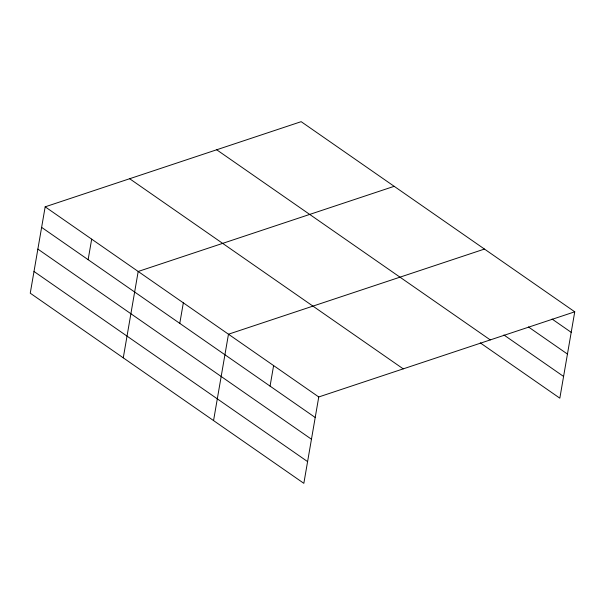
<?xml version="1.0" encoding="UTF-8"?>
<svg xmlns="http://www.w3.org/2000/svg" width="605" height="605" viewBox="0 0 605 605"><rect width="100%" height="100%" fill="white"/><g stroke="black" fill="none" stroke-linecap="round" stroke-linejoin="round"><path stroke-width="0.91" d="M574.75 311.809L301.161 121.673L45.171 206.827L30.25 293.191L303.839 483.327L318.759 396.963L574.75 311.809L559.829 398.173L480.257 342.869M88.133 259.689L91.68 239.149M123.269 357.842L138.19 271.471L394.18 186.317M179.783 323.38L183.33 302.848M213.557 420.581L228.471 334.217L484.469 249.063M270.064 386.126L273.611 365.586M552.078 319.047L571.203 332.342M528.43 326.95L567.452 354.061M503.905 334.973L563.588 376.446M216.681 149.775L490.269 339.904M129.644 178.725L403.233 368.861M45.171 206.827L318.759 396.963M41.624 227.367L315.213 417.495M37.865 249.086L311.454 439.222M34.001 271.471L307.59 461.6"/></g></svg>
